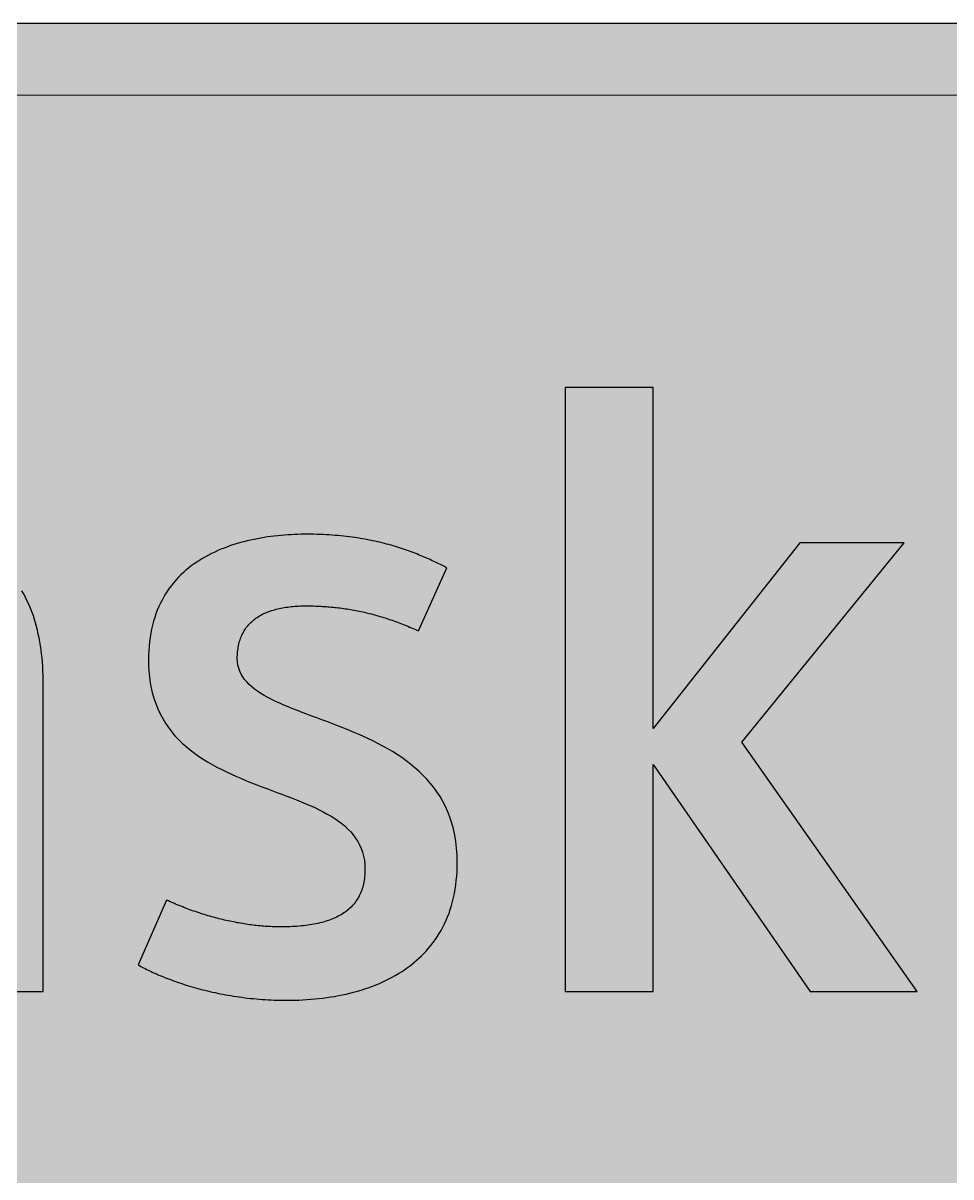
# Model space of a CAD drawing. Header units: millimetres. Extents: x 0 to 318, y 0 to 212.
# Drawn here: x 154.1 to 222.4, y 126.8 to 211.7 of the extents above; entities that cross this region are included whole.
import ezdxf

# ---------------------------------------------------------------- set-up
doc = ezdxf.new("R2010")
doc.units = ezdxf.units.MM

msp = doc.modelspace()

# ---------------------------------------------------------------- hatches: boundary and pattern name
for color, points in [(254, [(14.1633, 0.0536), (13.9878, 0.0533), (13.8125, 0.0559), (13.6373, 0.061), (13.462, 0.0686), (13.2893, 0.0787), (13.114, 0.0914), (12.9413, 0.1041), (12.7686, 0.1219), (12.5959, 0.1397), (12.4231, 0.16), (12.2504, 0.1829), (12.0777, 0.2057), (11.9075, 0.2337), (11.7373, 0.2616), (11.5672, 0.2921), (11.397, 0.3251), (11.2268, 0.3607), (11.0592, 0.3988), (10.8915, 0.4369), (10.7239, 0.4775), (10.5562, 0.5207), (10.3886, 0.5664), (10.2235, 0.6121), (10.0584, 0.6629), (9.8933, 0.7137), (9.7307, 0.7671), (9.5682, 0.8204), (9.4056, 0.8788), (9.2431, 0.9373), (9.083, 0.9982), (8.923, 1.0617), (8.763, 1.1252), (8.6055, 1.1938), (8.4455, 1.2624), (8.2906, 1.331), (8.1331, 1.4046), (7.9781, 1.4783), (7.8232, 1.5545), (7.6708, 1.6332), (7.5184, 1.7145), (7.366, 1.7958), (7.2161, 1.8796), (7.0663, 1.966), (6.919, 2.0523), (6.7716, 2.1438), (6.6243, 2.2352), (6.4795, 2.3266), (6.3348, 2.4232), (6.19, 2.5197), (6.0477, 2.6187), (5.908, 2.7178), (5.7683, 2.8194), (5.6286, 2.9235), (5.4915, 3.0302), (5.3543, 3.1369), (5.2197, 3.2461), (5.0851, 3.3579), (4.953, 3.4722), (4.8209, 3.5865), (4.6914, 3.7033), (4.5644, 3.8202), (4.4348, 3.9395), (4.3104, 4.0615), (4.1859, 4.1859), (4.0615, 4.3104), (3.9395, 4.4348), (3.8202, 4.5618), (3.7033, 4.6914), (3.5865, 4.8209), (3.4722, 4.953), (3.3579, 5.0851), (3.2487, 5.2197), (3.1369, 5.3543), (3.0302, 5.4915), (2.9235, 5.6286), (2.8194, 5.7683), (2.7178, 5.908), (2.6187, 6.0477), (2.5197, 6.19), (2.4232, 6.3348), (2.3266, 6.477), (2.2352, 6.6243), (2.1438, 6.7691), (2.0523, 6.9164), (1.966, 7.0663), (1.8796, 7.2161), (1.7958, 7.366), (1.7145, 7.5184), (1.6332, 7.6708), (1.5545, 7.8232), (1.4783, 7.9781), (1.4046, 8.1331), (1.331, 8.2906), (1.2598, 8.4455), (1.1913, 8.603), (1.1252, 8.763), (1.0592, 8.923), (0.9982, 9.083), (0.9373, 9.2431), (0.8763, 9.4056), (0.8204, 9.5682), (0.7645, 9.7307), (0.7112, 9.8933), (0.6604, 10.0584), (0.6121, 10.2235), (0.5639, 10.3911), (0.5207, 10.5562), (0.4775, 10.7239), (0.4343, 10.8915), (0.3962, 11.0592), (0.3607, 11.2268), (0.3251, 11.397), (0.2921, 11.5672), (0.2616, 11.7373), (0.2311, 11.9075), (0.2057, 12.0802), (0.1803, 12.2504), (0.1575, 12.4231), (0.1372, 12.5959), (0.1194, 12.7686), (0.1041, 12.9413), (0.0889, 13.1166), (0.0787, 13.2893), (0.0686, 13.4645), (0.061, 13.6373), (0.0559, 13.8125), (0.0508, 13.9878), (0.0508, 14.163), (0.0522, 197.6092), (0.0508, 197.7822), (0.0559, 197.9574), (0.061, 198.1327), (0.0686, 198.308), (0.0787, 198.4807), (0.0889, 198.6559), (0.1041, 198.8287), (0.1194, 199.0014), (0.1372, 199.1741), (0.1575, 199.3468), (0.1803, 199.5195), (0.2057, 199.6923), (0.2311, 199.8624), (0.2616, 200.0326), (0.2921, 200.2028), (0.3251, 200.373), (0.3607, 200.5432), (0.3962, 200.7108), (0.4343, 200.8784), (0.4775, 201.0461), (0.5207, 201.2137), (0.5639, 201.3814), (0.6121, 201.5465), (0.6604, 201.7116), (0.7112, 201.8767), (0.7645, 202.0392), (0.8204, 202.2018), (0.8763, 202.3643), (0.9373, 202.5269), (0.9982, 202.6869), (1.0592, 202.8469), (1.1252, 203.007), (1.1913, 203.1644), (1.2598, 203.3245), (1.331, 203.4794), (1.4046, 203.6369), (1.4783, 203.7918), (1.5545, 203.9468), (1.6332, 204.0992), (1.7145, 204.2516), (1.7958, 204.404), (1.8796, 204.5538), (1.966, 204.7037), (2.0523, 204.851), (2.1438, 204.9983), (2.2352, 205.1456), (2.3266, 205.2904), (2.4232, 205.4352), (2.5197, 205.58), (2.6187, 205.7222), (2.7178, 205.8619), (2.8194, 206.0016), (2.9235, 206.1413), (3.0302, 206.2785), (3.1369, 206.4156), (3.2487, 206.5503), (3.3579, 206.6849), (3.4722, 206.817), (3.5865, 206.949), (3.7033, 207.0786), (3.8202, 207.2056), (3.9395, 207.3351), (4.0615, 207.4596), (4.1859, 207.584), (4.3104, 207.7085), (4.4348, 207.8304), (4.5644, 207.9498), (4.6914, 208.0666), (4.8209, 208.1835), (4.953, 208.2978), (5.0851, 208.4121), (5.2197, 208.5213), (5.3543, 208.6331), (5.4915, 208.7397), (5.6286, 208.8464), (5.7683, 208.9506), (5.908, 209.0522), (6.0477, 209.1512), (6.19, 209.2503), (6.3348, 209.3468), (6.4795, 209.4433), (6.6243, 209.5348), (6.7716, 209.6262), (6.919, 209.7176), (7.0663, 209.804), (7.2161, 209.8904), (7.366, 209.9742), (7.5184, 210.0555), (7.6708, 210.1367), (7.8232, 210.2155), (7.9781, 210.2917), (8.1331, 210.3653), (8.2906, 210.439), (8.4455, 210.5101), (8.6055, 210.5787), (8.763, 210.6447), (8.923, 210.7108), (9.083, 210.7717), (9.2431, 210.8327), (9.4056, 210.8937), (9.5682, 210.9495), (9.7307, 211.0054), (9.8933, 211.0588), (10.0584, 211.1096), (10.2235, 211.1578), (10.3886, 211.2061), (10.5562, 211.2493), (10.7239, 211.2924), (10.8915, 211.3356), (11.0592, 211.3737), (11.2268, 211.4093), (11.397, 211.4448), (11.5672, 211.4779), (11.7373, 211.5083), (11.9075, 211.5388), (12.0777, 211.5642), (12.2504, 211.5896), (12.4231, 211.6125), (12.5959, 211.6328), (12.7686, 211.6506), (12.9413, 211.6658), (13.114, 211.6811), (13.2893, 211.6912), (13.462, 211.7014), (13.6373, 211.709), (13.8125, 211.7141), (13.9878, 211.7192), (14.163, 211.7192), (303.4411, 211.7203), (303.6164, 211.7192), (303.7891, 211.7141), (303.9643, 211.709), (304.1396, 211.7014), (304.3149, 211.6912), (304.4876, 211.6811), (304.6603, 211.6658), (304.8356, 211.6506), (305.0083, 211.6328), (305.181, 211.6125), (305.3512, 211.5896), (305.5239, 211.5642), (305.6941, 211.5388), (305.8668, 211.5083), (306.037, 211.4779), (306.2072, 211.4448), (306.3748, 211.4093), (306.545, 211.3737), (306.7126, 211.3356), (306.8803, 211.2924), (307.0479, 211.2493), (307.213, 211.2061), (307.3781, 211.1578), (307.5432, 211.1096), (307.7083, 211.0588), (307.8734, 211.0054), (308.036, 210.9495), (308.1985, 210.8937), (308.3611, 210.8327), (308.5211, 210.7717), (308.6811, 210.7108), (308.8411, 210.6447), (308.9986, 210.5787), (309.1561, 210.5101), (309.3136, 210.439), (309.4711, 210.3653), (309.626, 210.2917), (309.7784, 210.2155), (309.9333, 210.1367), (310.0857, 210.0555), (310.2381, 209.9742), (310.388, 209.8904), (310.5379, 209.804), (310.6852, 209.7176), (310.8325, 209.6262), (310.9798, 209.5348), (311.1246, 209.4433), (311.2694, 209.3468), (311.4116, 209.2503), (311.5539, 209.1512), (311.6961, 209.0522), (311.8358, 208.9506), (311.9755, 208.8464), (312.1127, 208.7397), (312.2473, 208.6331), (312.3844, 208.5213), (312.5165, 208.4121), (312.6511, 208.2978), (312.7807, 208.1835), (312.9128, 208.0666), (313.0398, 207.9498), (313.1668, 207.8304), (313.2938, 207.7085), (313.4182, 207.584), (313.5427, 207.4596), (313.6621, 207.3351), (313.784, 207.2056), (313.9008, 207.0786), (314.0177, 206.949), (314.132, 206.817), (314.2463, 206.6849), (314.3555, 206.5503), (314.4647, 206.4156), (314.5739, 206.2785), (314.6781, 206.1413), (314.7822, 206.0016), (314.8863, 205.8619), (314.9854, 205.7222), (315.0845, 205.58), (315.181, 205.4352), (315.275, 205.2904), (315.3689, 205.1456), (315.4604, 204.9983), (315.5493, 204.851), (315.6382, 204.7037), (315.7245, 204.5538), (315.8084, 204.404), (315.8896, 204.2516), (315.9684, 204.0992), (316.0471, 203.9468), (316.1233, 203.7918), (316.1995, 203.6369), (316.2706, 203.4794), (316.3418, 203.3245), (316.4103, 203.1644), (316.4764, 203.007), (316.5424, 202.8469), (316.6059, 202.6869), (316.6669, 202.5269), (316.7253, 202.3643), (316.7812, 202.2018), (316.8371, 202.0392), (316.8904, 201.8767), (316.9412, 201.7116), (316.9895, 201.5465), (317.0377, 201.3814), (317.0834, 201.2137), (317.1266, 201.0461), (317.1673, 200.8784), (317.2054, 200.7108), (317.2435, 200.5432), (317.2765, 200.373), (317.3095, 200.2028), (317.34, 200.0326), (317.3705, 199.8624), (317.3959, 199.6923), (317.4213, 199.5195), (317.4441, 199.3468), (317.4644, 199.1741), (317.4822, 199.0014), (317.4975, 198.8287), (317.5127, 198.6559), (317.5229, 198.4807), (317.533, 198.308), (317.5406, 198.1327), (317.5457, 197.9574), (317.5508, 197.7822), (317.5508, 197.6069), (317.5522, 14.1647), (317.5508, 13.9878), (317.5457, 13.8125), (317.5406, 13.6373), (317.533, 13.4645), (317.5229, 13.2893), (317.5127, 13.1166), (317.4975, 12.9413), (317.4822, 12.7686), (317.4644, 12.5959), (317.4441, 12.4231), (317.4213, 12.2504), (317.3959, 12.0802), (317.3705, 11.9075), (317.34, 11.7373), (317.3095, 11.5672), (317.2765, 11.397), (317.2435, 11.2268), (317.2054, 11.0592), (317.1673, 10.8915), (317.1266, 10.7239), (317.0834, 10.5562), (317.0377, 10.3911), (316.9895, 10.2235), (316.9412, 10.0584), (316.8904, 9.8933), (316.8371, 9.7307), (316.7812, 9.5682), (316.7253, 9.4056), (316.6669, 9.2431), (316.6059, 9.083), (316.5424, 8.923), (316.4764, 8.763), (316.4103, 8.603), (316.3418, 8.4455), (316.2706, 8.2906), (316.1995, 8.1331), (316.1233, 7.9781), (316.0471, 7.8232), (315.9684, 7.6708), (315.8896, 7.5184), (315.8084, 7.366), (315.7245, 7.2161), (315.6382, 7.0663), (315.5493, 6.9164), (315.4604, 6.7691), (315.3689, 6.6243), (315.275, 6.477), (315.181, 6.3348), (315.0845, 6.19), (314.9854, 6.0477), (314.8863, 5.908), (314.7822, 5.7683), (314.6781, 5.6286), (314.5739, 5.4915), (314.4647, 5.3543), (314.3555, 5.2197), (314.2463, 5.0851), (314.132, 4.953), (314.0177, 4.8209), (313.9008, 4.6914), (313.784, 4.5618), (313.6621, 4.4348), (313.5427, 4.3104), (313.4182, 4.1859), (313.2938, 4.0615), (313.1668, 3.9395), (313.0398, 3.8202), (312.9128, 3.7033), (312.7807, 3.5865), (312.6511, 3.4722), (312.5165, 3.3579), (312.3844, 3.2461), (312.2473, 3.1369), (312.1127, 3.0302), (311.9755, 2.9235), (311.8358, 2.8194), (311.6961, 2.7178), (311.5539, 2.6187), (311.4116, 2.5197), (311.2694, 2.4232), (311.1246, 2.3266), (310.9798, 2.2352), (310.8325, 2.1438), (310.6852, 2.0523), (310.5379, 1.966), (310.388, 1.8796), (310.2381, 1.7958), (310.0857, 1.7145), (309.9333, 1.6332), (309.7784, 1.5545), (309.626, 1.4783), (309.4711, 1.4046), (309.3136, 1.331), (309.1561, 1.2624), (308.9986, 1.1938), (308.8411, 1.1252), (308.6811, 1.0617), (308.5211, 0.9982), (308.3611, 0.9373), (308.1985, 0.8788), (308.036, 0.8204), (307.8734, 0.7671), (307.7083, 0.7137), (307.5432, 0.6629), (307.3781, 0.6121), (307.213, 0.5664), (307.0479, 0.5207), (306.8803, 0.4775), (306.7126, 0.4369), (306.545, 0.3988), (306.3748, 0.3607), (306.2072, 0.3251), (306.037, 0.2921), (305.8668, 0.2616), (305.6941, 0.2337), (305.5239, 0.2057), (305.3512, 0.1829), (305.181, 0.16), (305.0083, 0.1397), (304.8356, 0.1219), (304.6603, 0.1041), (304.4876, 0.0914), (304.3149, 0.0787), (304.1396, 0.0686), (303.9643, 0.061), (303.7891, 0.0559), (303.6164, 0.0533), (303.4411, 0.0533)]), (144, [(14.1633, 5.3453), (13.9344, 5.3467), (13.7084, 5.3543), (13.4849, 5.3696), (13.2613, 5.3899), (13.0378, 5.4153), (12.8194, 5.4458), (12.6009, 5.4813), (12.385, 5.522), (12.1717, 5.5702), (11.9583, 5.621), (11.7475, 5.6794), (11.5392, 5.7404), (11.3335, 5.8064), (11.1303, 5.8801), (10.9296, 5.9563), (10.729, 6.0376), (10.5334, 6.1239), (10.3378, 6.2128), (10.1473, 6.3094), (9.9593, 6.4084), (9.7714, 6.5126), (9.5885, 6.6218), (9.4082, 6.7335), (9.2304, 6.8504), (9.0576, 6.9698), (8.8849, 7.0968), (8.7173, 7.2238), (8.5522, 7.3584), (8.3896, 7.4955), (8.2321, 7.6352), (8.0772, 7.78), (7.9273, 7.9273), (7.7775, 8.0772), (7.6352, 8.2321), (7.493, 8.3922), (7.3558, 8.5522), (7.2238, 8.7173), (7.0942, 8.8875), (6.9698, 9.0576), (6.8504, 9.2329), (6.7335, 9.4107), (6.6192, 9.591), (6.5126, 9.7739), (6.4084, 9.9593), (6.3068, 10.1473), (6.2128, 10.3403), (6.1214, 10.5334), (6.035, 10.7315), (5.9538, 10.9296), (5.8776, 11.1303), (5.8064, 11.3335), (5.7404, 11.5418), (5.6769, 11.75), (5.621, 11.9583), (5.5677, 12.1717), (5.522, 12.385), (5.4813, 12.6009), (5.4432, 12.8194), (5.4127, 13.0404), (5.3873, 13.2613), (5.3696, 13.4849), (5.3543, 13.7084), (5.3467, 13.937), (5.3416, 14.163), (5.3439, 197.6092), (5.3467, 197.8355), (5.3543, 198.0616), (5.3696, 198.2851), (5.3873, 198.5086), (5.4127, 198.7321), (5.4432, 198.9506), (5.4813, 199.169), (5.522, 199.3849), (5.5677, 199.5983), (5.621, 199.8116), (5.6769, 200.0225), (5.7404, 200.2307), (5.8064, 200.4365), (5.8776, 200.6397), (5.9538, 200.8403), (6.035, 201.041), (6.1214, 201.2366), (6.2128, 201.4322), (6.3068, 201.6227), (6.4084, 201.8106), (6.5126, 201.9986), (6.6192, 202.1815), (6.7335, 202.3618), (6.8504, 202.5396), (6.9698, 202.7123), (7.0942, 202.885), (7.2238, 203.0527), (7.3558, 203.2178), (7.493, 203.3803), (7.6352, 203.5378), (7.7775, 203.6928), (7.9273, 203.8426), (8.0772, 203.9925), (8.2321, 204.1347), (8.3896, 204.277), (8.5522, 204.4141), (8.7173, 204.5462), (8.8849, 204.6757), (9.0576, 204.8002), (9.2304, 204.9196), (9.4082, 205.0364), (9.5885, 205.1507), (9.7714, 205.2574), (9.9593, 205.3615), (10.1473, 205.4631), (10.3378, 205.5571), (10.5334, 205.6486), (10.729, 205.7349), (10.9296, 205.8162), (11.1303, 205.8924), (11.3335, 205.9635), (11.5392, 206.0296), (11.7475, 206.0931), (11.9583, 206.1489), (12.1717, 206.2023), (12.385, 206.248), (12.6009, 206.2886), (12.8194, 206.3267), (13.0378, 206.3572), (13.2613, 206.3826), (13.4849, 206.4004), (13.7084, 206.4156), (13.9344, 206.4233), (14.163, 206.4283), (303.4411, 206.4286), (303.6672, 206.4233), (303.8932, 206.4156), (304.1193, 206.4004), (304.3428, 206.3826), (304.5638, 206.3572), (304.7822, 206.3267), (305.0007, 206.2886), (305.2166, 206.248), (305.4325, 206.2023), (305.6433, 206.1489), (305.8541, 206.0931), (306.0624, 206.0296), (306.2681, 205.9635), (306.4713, 205.8924), (306.6745, 205.8162), (306.8726, 205.7349), (307.0708, 205.6486), (307.2638, 205.5571), (307.4543, 205.4631), (307.6448, 205.3615), (307.8302, 205.2574), (308.0131, 205.1507), (308.1934, 205.0364), (308.3712, 204.9196), (308.5465, 204.8002), (308.7167, 204.6757), (308.8843, 204.5462), (309.0494, 204.4141), (309.212, 204.277), (309.3695, 204.1347), (309.5244, 203.9925), (309.6768, 203.8426), (309.8241, 203.6928), (309.9689, 203.5378), (310.1086, 203.3803), (310.2458, 203.2178), (310.3778, 203.0527), (310.5074, 202.885), (310.6318, 202.7123), (310.7538, 202.5396), (310.8706, 202.3618), (310.9824, 202.1815), (311.0916, 201.9986), (311.1957, 201.8106), (311.2948, 201.6227), (311.3888, 201.4322), (311.4802, 201.2366), (311.5666, 201.041), (311.6478, 200.8403), (311.724, 200.6397), (311.7952, 200.4365), (311.8637, 200.2307), (311.9247, 200.0225), (311.9806, 199.8116), (312.0339, 199.5983), (312.0796, 199.3849), (312.1203, 199.169), (312.1584, 198.9506), (312.1889, 198.7321), (312.2143, 198.5086), (312.2346, 198.2851), (312.2473, 198.0616), (312.2574, 197.8355), (312.26, 197.6069), (312.2605, 14.1647), (312.2574, 13.937), (312.2473, 13.7084), (312.2346, 13.4849), (312.2143, 13.2613), (312.1889, 13.0404), (312.1584, 12.8194), (312.1203, 12.6009), (312.0796, 12.385), (312.0339, 12.1717), (311.9806, 11.9583), (311.9247, 11.75), (311.8637, 11.5418), (311.7952, 11.3335), (311.724, 11.1303), (311.6478, 10.9296), (311.5666, 10.7315), (311.4802, 10.5334), (311.3888, 10.3403), (311.2948, 10.1473), (311.1957, 9.9593), (311.0916, 9.7739), (310.9824, 9.591), (310.8706, 9.4107), (310.7538, 9.2329), (310.6318, 9.0576), (310.5074, 8.8875), (310.3778, 8.7173), (310.2458, 8.5522), (310.1086, 8.3922), (309.9689, 8.2321), (309.8241, 8.0772), (309.6768, 7.9273), (309.5244, 7.78), (309.3695, 7.6352), (309.212, 7.4955), (309.0494, 7.3584), (308.8843, 7.2238), (308.7167, 7.0968), (308.5465, 6.9698), (308.3712, 6.8504), (308.1934, 6.7335), (308.0131, 6.6218), (307.8302, 6.5126), (307.6448, 6.4084), (307.4543, 6.3094), (307.2638, 6.2128), (307.0708, 6.1239), (306.8726, 6.0376), (306.6745, 5.9563), (306.4713, 5.8801), (306.2681, 5.8064), (306.0624, 5.7404), (305.8541, 5.6794), (305.6433, 5.621), (305.4325, 5.5702), (305.2166, 5.522), (305.0007, 5.4813), (304.7822, 5.4458), (304.5638, 5.4153), (304.3428, 5.3899), (304.1193, 5.3696), (303.8932, 5.3543), (303.6672, 5.3467), (303.4411, 5.3442)]), (254, [(200.4907, 140.4592), (200.4907, 157.1593), (212.0484, 140.4592), (219.9224, 140.4592), (207.0308, 158.8103), (218.9688, 173.4781), (211.285, 173.4781), (200.4907, 159.826), (200.4907, 184.9092), (194.014, 184.9092), (194.014, 140.4592)]), (254, [(155.5958, 140.4592), (155.5958, 163.0645), (155.5928, 163.4007), (155.5852, 163.7309), (155.5725, 164.0586), (155.5547, 164.3812), (155.5318, 164.6961), (155.5064, 165.0086), (155.4734, 165.3159), (155.4353, 165.6156), (155.3921, 165.9128), (155.3464, 166.2049), (155.2931, 166.4894), (155.2346, 166.7713), (155.1737, 167.0456), (155.1051, 167.3174), (155.0314, 167.5841), (154.9527, 167.8432), (154.8714, 168.0997), (154.7825, 168.3487), (154.6885, 168.5925), (154.5895, 168.8338), (154.4853, 169.0675), (154.3761, 169.2961), (154.2618, 169.5221), (154.1424, 169.7406), (154.0154, 169.9539), (153.8859, 170.1622), (153.7513, 170.3654), (153.609, 170.5635), (153.4617, 170.7566), (153.3119, 170.9445), (153.1544, 171.1249), (152.9918, 171.3027), (152.8242, 171.4729), (152.6489, 171.6405), (152.4711, 171.8005), (152.2882, 171.9555), (152.0977, 172.1053), (151.9022, 172.2501), (151.7015, 172.3898), (151.4958, 172.5244), (151.2849, 172.654), (151.0665, 172.7759), (150.8455, 172.8953), (150.6169, 173.007), (150.3832, 173.1137), (150.1445, 173.2153), (149.8981, 173.3118), (149.6466, 173.4033), (149.3926, 173.4896), (149.131, 173.5684), (148.8618, 173.6446), (148.59, 173.7131), (148.3106, 173.7766), (148.0261, 173.8351), (147.7366, 173.8884), (147.4394, 173.9341), (147.1371, 173.9748), (146.8298, 174.0129), (146.5174, 174.0433), (146.1973, 174.0687), (145.8722, 174.0865), (145.542, 174.1018), (145.2067, 174.1094), (144.8638, 174.1119), (144.6962, 174.1119), (144.5311, 174.1068), (144.3634, 174.1018), (144.1983, 174.0941), (144.0332, 174.084), (143.8681, 174.0713), (143.703, 174.056), (143.5379, 174.0408), (143.3728, 174.0205), (143.2103, 174.0002), (143.0477, 173.9773), (142.8826, 173.9494), (142.7201, 173.9214), (142.56, 173.8909), (142.3975, 173.8579), (142.2375, 173.8224), (142.0774, 173.7868), (141.9174, 173.7462), (141.7574, 173.7055), (141.5999, 173.6598), (141.4424, 173.6141), (141.285, 173.5633), (141.13, 173.5125), (140.9725, 173.4591), (140.8176, 173.4033), (140.6652, 173.3448), (140.5128, 173.2839), (140.3604, 173.2204), (140.208, 173.1569), (140.0581, 173.0883), (139.9083, 173.0172), (139.7584, 172.9461), (139.6111, 172.8699), (139.4663, 172.7937), (139.319, 172.7149), (139.1742, 172.6311), (139.032, 172.5473), (138.8897, 172.4609), (138.7475, 172.372), (138.6078, 172.2806), (138.4681, 172.1866), (138.3309, 172.0901), (138.1963, 171.991), (138.0592, 171.8894), (137.9271, 171.7853), (137.7925, 171.6786), (137.6629, 171.5719), (137.5308, 171.4602), (137.4038, 171.3459), (137.2768, 171.2316), (137.1498, 171.1122), (137.0254, 170.9928), (136.9035, 170.8683), (136.7815, 170.7439), (136.6622, 170.6143), (136.5428, 170.4848), (136.4259, 170.3502), (136.3116, 170.2156), (136.1973, 170.0784), (136.0856, 169.9362), (135.9764, 169.7939), (135.8671, 169.6491), (135.7605, 169.4993), (135.6563, 169.3494), (134.7682, 173.4781), (129.8787, 173.4781), (129.8787, 140.4592), (136.3557, 140.4592), (136.3557, 162.112), (136.3574, 162.3339), (136.365, 162.5549), (136.3802, 162.7708), (136.398, 162.9842), (136.4234, 163.1925), (136.4539, 163.3982), (136.4869, 163.5989), (136.5275, 163.797), (136.5707, 163.99), (136.619, 164.1805), (136.6749, 164.3659), (136.7307, 164.5463), (136.7942, 164.7266), (136.8603, 164.8993), (136.9314, 165.0721), (137.0076, 165.2372), (137.0863, 165.4023), (137.1702, 165.5623), (137.2565, 165.7172), (137.3454, 165.8696), (137.4394, 166.0169), (137.5359, 166.1617), (137.6375, 166.304), (137.7417, 166.4411), (137.8483, 166.5757), (137.9576, 166.7053), (138.0693, 166.8323), (138.1862, 166.9567), (138.303, 167.0761), (138.4249, 167.193), (138.5468, 167.3047), (138.6713, 167.4139), (138.8008, 167.5181), (138.9304, 167.6197), (139.0625, 167.7187), (139.1945, 167.8127), (139.3292, 167.9042), (139.4663, 167.9931), (139.606, 168.0769), (139.7457, 168.1582), (139.888, 168.2369), (140.0302, 168.3106), (140.175, 168.3817), (140.3198, 168.4477), (140.4671, 168.5112), (140.6119, 168.5722), (140.7617, 168.6306), (140.909, 168.6839), (141.0564, 168.7347), (141.2062, 168.7805), (141.3561, 168.8236), (141.5059, 168.8643), (141.6558, 168.9024), (141.8057, 168.9354), (141.9555, 168.9659), (142.1028, 168.9938), (142.2527, 169.0167), (142.4, 169.0395), (142.5499, 169.0573), (142.6972, 169.07), (142.842, 169.0827), (142.9893, 169.0903), (143.1315, 169.0954), (143.2763, 169.0954), (143.4592, 169.0954), (143.6395, 169.0903), (143.8173, 169.0853), (143.9901, 169.0776), (144.1628, 169.0675), (144.3304, 169.0522), (144.4955, 169.037), (144.6581, 169.0192), (144.8181, 168.9964), (144.973, 168.9735), (145.128, 168.9481), (145.2778, 168.9176), (145.4252, 168.8871), (145.5699, 168.8516), (145.7122, 168.8135), (145.8493, 168.7728), (145.9865, 168.7297), (146.1186, 168.6839), (146.2481, 168.6357), (146.3751, 168.5823), (146.4996, 168.5265), (146.6215, 168.468), (146.7383, 168.4071), (146.8552, 168.3436), (146.9669, 168.275), (147.0762, 168.2039), (147.1828, 168.1302), (147.287, 168.0515), (147.3886, 167.9702), (147.4851, 167.8864), (147.5816, 167.7975), (147.6731, 167.706), (147.762, 167.6121), (147.8483, 167.513), (147.9321, 167.4114), (148.0134, 167.3073), (148.0922, 167.198), (148.1658, 167.0837), (148.2369, 166.9694), (148.3081, 166.8475), (148.3741, 166.7231), (148.4376, 166.5961), (148.4986, 166.464), (148.557, 166.3294), (148.6103, 166.1897), (148.6637, 166.0474), (148.7119, 165.9001), (148.7576, 165.7477), (148.8008, 165.5928), (148.844, 165.4327), (148.8796, 165.2676), (148.9151, 165.1), (148.9481, 164.9273), (148.9786, 164.752), (149.004, 164.5717), (149.0269, 164.3863), (149.0497, 164.1958), (149.0675, 164.0027), (149.0828, 163.8046), (149.0955, 163.6014), (149.1056, 163.3957), (149.1107, 163.1823), (149.1158, 162.9664), (149.1183, 162.7454), (149.1188, 140.4592)]), (254, [(173.5032, 139.8238), (173.802, 139.8245), (174.1018, 139.8295), (174.4015, 139.8397), (174.7012, 139.8524), (174.9984, 139.8702), (175.293, 139.893), (175.5902, 139.9184), (175.8823, 139.9489), (176.1769, 139.9845), (176.4665, 140.0226), (176.7561, 140.0658), (177.0431, 140.1115), (177.3301, 140.1648), (177.612, 140.2207), (177.894, 140.2817), (178.1734, 140.3477), (178.4477, 140.4188), (178.722, 140.4925), (178.9913, 140.5712), (179.2605, 140.6576), (179.5247, 140.7465), (179.7863, 140.8405), (180.0428, 140.9395), (180.2994, 141.0437), (180.5508, 141.1554), (180.7972, 141.2697), (181.041, 141.3891), (181.2798, 141.5136), (181.5135, 141.6456), (181.7446, 141.7803), (181.9707, 141.9225), (182.1942, 142.0698), (182.4101, 142.2222), (182.6235, 142.3797), (182.8317, 142.5423), (183.0324, 142.7124), (183.2305, 142.8877), (183.421, 143.068), (183.6064, 143.2535), (183.7868, 143.4465), (183.962, 143.6446), (184.1322, 143.8504), (184.2948, 144.0612), (184.4497, 144.2771), (184.6021, 144.5006), (184.7444, 144.7292), (184.8815, 144.9654), (185.0136, 145.2067), (185.1355, 145.4556), (185.2524, 145.7096), (185.3616, 145.9713), (185.4657, 146.238), (185.5597, 146.5123), (185.6461, 146.7942), (185.7273, 147.0812), (185.7985, 147.3759), (185.862, 147.6781), (185.9178, 147.9855), (185.9661, 148.3004), (186.0042, 148.623), (186.0347, 148.9532), (186.0575, 149.2885), (186.0702, 149.6314), (186.0753, 149.9819), (186.0626, 150.5102), (186.0296, 151.0157), (185.9712, 151.5059), (185.8924, 151.9758), (185.7934, 152.4279), (185.674, 152.8648), (185.5368, 153.2839), (185.3794, 153.6878), (185.2041, 154.0739), (185.0136, 154.4472), (184.8053, 154.8054), (184.5818, 155.1483), (184.343, 155.4759), (184.089, 155.7934), (183.8249, 156.0957), (183.5455, 156.3878), (183.2534, 156.6672), (182.9537, 156.9339), (182.6412, 157.1904), (182.3187, 157.4368), (181.9885, 157.673), (181.6506, 157.8991), (181.3052, 158.115), (180.9521, 158.3233), (180.594, 158.5239), (180.2282, 158.717), (179.8599, 158.9024), (179.4891, 159.0802), (179.1132, 159.2529), (178.7373, 159.4206), (178.3588, 159.5806), (177.9778, 159.7381), (177.5993, 159.8905), (177.2209, 160.0378), (176.8424, 160.1826), (176.469, 160.3223), (176.0957, 160.462), (175.7274, 160.5991), (175.3641, 160.7337), (175.006, 160.8684), (174.6529, 161.003), (174.3075, 161.1351), (173.9671, 161.2697), (173.6369, 161.4018), (173.3169, 161.5389), (173.0045, 161.6761), (172.7022, 161.8158), (172.4127, 161.958), (172.1333, 162.1028), (171.8666, 162.2501), (171.6151, 162.4025), (171.3763, 162.56), (171.1528, 162.7226), (170.9445, 162.8902), (170.7515, 163.0629), (170.5788, 163.2433), (170.4213, 163.4287), (170.2816, 163.6243), (170.1622, 163.8249), (170.0632, 164.0357), (169.9844, 164.2542), (169.9285, 164.4828), (169.893, 164.719), (169.8828, 164.9679), (169.8828, 165.0949), (169.8879, 165.2194), (169.8955, 165.3413), (169.9057, 165.4607), (169.9184, 165.5775), (169.9336, 165.6944), (169.9514, 165.8061), (169.9717, 165.9179), (169.9971, 166.0271), (170.0225, 166.1338), (170.053, 166.2379), (170.0835, 166.3395), (170.119, 166.4386), (170.1571, 166.5376), (170.1952, 166.6316), (170.2384, 166.7256), (170.2841, 166.817), (170.3299, 166.9059), (170.3807, 166.9923), (170.434, 167.0761), (170.4899, 167.1599), (170.5458, 167.2387), (170.6067, 167.3174), (170.6702, 167.3936), (170.7337, 167.4673), (170.8023, 167.5384), (170.8709, 167.6095), (170.9445, 167.6781), (171.0182, 167.7441), (171.0944, 167.8076), (171.1731, 167.8686), (171.2544, 167.9296), (171.3382, 167.9854), (171.4246, 168.0413), (171.5135, 168.0972), (171.6049, 168.148), (171.6964, 168.1988), (171.7904, 168.2445), (171.8894, 168.2928), (171.9885, 168.336), (172.0901, 168.3791), (172.1917, 168.4172), (172.2984, 168.4553), (172.405, 168.4934), (172.5143, 168.5265), (172.626, 168.5595), (172.7403, 168.59), (172.8572, 168.6204), (172.974, 168.6484), (173.0934, 168.6738), (173.2153, 168.6966), (173.3372, 168.717), (173.4642, 168.7373), (173.5912, 168.7551), (173.7208, 168.7728), (173.8503, 168.7881), (173.9849, 168.8008), (174.1195, 168.8109), (174.2542, 168.8211), (174.3939, 168.8287), (174.5336, 168.8338), (174.6733, 168.8389), (174.818, 168.8414), (174.9628, 168.8414), (175.0974, 168.8414), (175.2295, 168.8389), (175.3616, 168.8363), (175.4962, 168.8338), (175.6283, 168.8313), (175.7604, 168.8262), (175.8925, 168.8211), (176.022, 168.8135), (176.1541, 168.8059), (176.2862, 168.7982), (176.4157, 168.7906), (176.5452, 168.7805), (176.6748, 168.7703), (176.8069, 168.7576), (176.9364, 168.7449), (177.0659, 168.7322), (177.1929, 168.717), (177.3225, 168.7043), (177.452, 168.6865), (177.5816, 168.6712), (177.7086, 168.6535), (177.8381, 168.6331), (177.9651, 168.6154), (178.0946, 168.5925), (178.2216, 168.5722), (178.3486, 168.5493), (178.4756, 168.5265), (178.6052, 168.5036), (178.7322, 168.4782), (178.8592, 168.4528), (178.9862, 168.4249), (179.1132, 168.3969), (179.2402, 168.369), (179.3672, 168.3385), (179.4942, 168.308), (179.6212, 168.2775), (179.7507, 168.2445), (179.8777, 168.2115), (180.0047, 168.1759), (180.1317, 168.1404), (180.2587, 168.1048), (180.3857, 168.0667), (180.5127, 168.0286), (180.6397, 167.9905), (180.7667, 167.9499), (180.8963, 167.9092), (181.0233, 167.8661), (181.1503, 167.8229), (181.2773, 167.7797), (181.4068, 167.734), (181.5338, 167.6883), (181.6633, 167.6425), (181.7903, 167.5943), (181.9199, 167.546), (182.0494, 167.4952), (182.1764, 167.4444), (182.306, 167.3911), (182.4355, 167.3403), (182.565, 167.2844), (182.6946, 167.2311), (182.8267, 167.1752), (182.9562, 167.1168), (183.0857, 167.0583), (183.2178, 166.9999), (185.3145, 171.637), (185.2193, 171.6837), (185.1254, 171.7319), (185.0288, 171.7802), (184.9298, 171.831), (184.8282, 171.8818), (184.7266, 171.9326), (184.6224, 171.9834), (184.5158, 172.0342), (184.4091, 172.085), (184.2999, 172.1383), (184.1881, 172.1891), (184.0738, 172.2425), (183.957, 172.2933), (183.8401, 172.3466), (183.7207, 172.3974), (183.5988, 172.4508), (183.4744, 172.5041), (183.3499, 172.5549), (183.2204, 172.6082), (183.0908, 172.659), (182.9587, 172.7124), (182.8241, 172.7632), (182.687, 172.814), (182.5498, 172.8648), (182.4076, 172.9156), (182.2653, 172.9664), (182.1205, 173.0146), (181.9732, 173.0654), (181.8234, 173.1137), (181.671, 173.162), (181.516, 173.2077), (181.3611, 173.2559), (181.2011, 173.3017), (181.0385, 173.3448), (180.8759, 173.3906), (180.7108, 173.4337), (180.5407, 173.4744), (180.3705, 173.5176), (180.1978, 173.5582), (180.0225, 173.5963), (179.8447, 173.6344), (179.6644, 173.6725), (179.4789, 173.7081), (179.2935, 173.7436), (179.1056, 173.7766), (178.9151, 173.8071), (178.722, 173.8376), (178.5264, 173.8681), (178.3283, 173.896), (178.1277, 173.9214), (177.9219, 173.9468), (177.7162, 173.9697), (177.5079, 173.9925), (177.2945, 174.0129), (177.0812, 174.0306), (176.8653, 174.0484), (176.6443, 174.0611), (176.4208, 174.0764), (176.1947, 174.0865), (175.9687, 174.0967), (175.7375, 174.1018), (175.5038, 174.1068), (175.2651, 174.1119), (175.0263, 174.1119), (174.7926, 174.1119), (174.5564, 174.1068), (174.3177, 174.1018), (174.0789, 174.0916), (173.8376, 174.0789), (173.5938, 174.0662), (173.3474, 174.0484), (173.101, 174.0256), (172.8546, 174.0027), (172.6057, 173.9748), (172.3593, 173.9443), (172.1079, 173.9087), (171.8589, 173.8706), (171.61, 173.83), (171.3611, 173.7843), (171.1122, 173.736), (170.8633, 173.6827), (170.6143, 173.6242), (170.368, 173.5633), (170.1216, 173.4972), (169.8777, 173.4261), (169.6339, 173.3525), (169.3926, 173.2712), (169.1538, 173.1874), (168.9151, 173.0985), (168.6789, 173.0045), (168.4477, 172.9054), (168.2166, 172.8013), (167.9905, 172.6946), (167.7645, 172.5803), (167.5435, 172.4584), (167.3276, 172.3339), (167.1117, 172.2044), (166.9034, 172.0672), (166.6977, 171.925), (166.4945, 171.7777), (166.2963, 171.6227), (166.1033, 171.4627), (165.9153, 171.2951), (165.7325, 171.1223), (165.5547, 170.9445), (165.3819, 170.7591), (165.2143, 170.5661), (165.0543, 170.368), (164.8993, 170.1622), (164.7495, 169.9489), (164.6072, 169.7304), (164.4701, 169.5044), (164.3405, 169.2707), (164.2186, 169.0294), (164.1043, 168.783), (163.9951, 168.5265), (163.896, 168.2623), (163.8021, 167.9931), (163.7182, 167.7137), (163.642, 167.4266), (163.5735, 167.132), (163.5125, 166.8297), (163.4617, 166.5199), (163.4185, 166.1998), (163.3855, 165.8747), (163.3601, 165.5369), (163.3474, 165.194), (163.3423, 164.8409), (163.3525, 164.3278), (163.388, 163.8351), (163.4439, 163.3601), (163.5201, 162.9054), (163.6192, 162.4711), (163.736, 162.052), (163.8732, 161.6532), (164.0256, 161.2697), (164.1983, 160.9014), (164.3888, 160.5509), (164.592, 160.2156), (164.813, 159.893), (165.0467, 159.5857), (165.2956, 159.291), (165.5572, 159.0116), (165.8315, 158.7424), (166.1185, 158.4858), (166.4157, 158.242), (166.7231, 158.0058), (167.038, 157.7823), (167.3631, 157.5689), (167.6959, 157.3632), (168.0388, 157.165), (168.3842, 156.9771), (168.7373, 156.7942), (169.0954, 156.6189), (169.4586, 156.4513), (169.8244, 156.2887), (170.1927, 156.1287), (170.5661, 155.9763), (170.9369, 155.8265), (171.3103, 155.6817), (171.6837, 155.5369), (172.0571, 155.3972), (172.4279, 155.2575), (172.7962, 155.1203), (173.1645, 154.9832), (173.5252, 154.846), (173.8833, 154.7089), (174.2364, 154.5717), (174.5844, 154.4295), (174.9247, 154.2872), (175.2575, 154.1424), (175.5826, 153.9951), (175.9001, 153.8427), (176.2074, 153.6852), (176.5046, 153.5252), (176.7891, 153.3576), (177.0634, 153.1849), (177.325, 153.0045), (177.5739, 152.8166), (177.8102, 152.6235), (178.0286, 152.4203), (178.2343, 152.207), (178.4223, 151.986), (178.595, 151.7548), (178.75, 151.5135), (178.8871, 151.2595), (179.004, 150.9954), (179.1005, 150.716), (179.1792, 150.4264), (179.2351, 150.1242), (179.2681, 149.8067), (179.2808, 149.4739), (179.2783, 149.3291), (179.2732, 149.1894), (179.2656, 149.0497), (179.2529, 148.9126), (179.2376, 148.7805), (179.2199, 148.651), (179.197, 148.524), (179.1716, 148.397), (179.1437, 148.275), (179.1106, 148.1557), (179.0751, 148.0414), (179.037, 147.9271), (178.9963, 147.8153), (178.9506, 147.7061), (178.9024, 147.5994), (178.8516, 147.4978), (178.7982, 147.3962), (178.7398, 147.2971), (178.6814, 147.2032), (178.6179, 147.1092), (178.5493, 147.0177), (178.4807, 146.9288), (178.4071, 146.845), (178.3334, 146.7612), (178.2547, 146.6799), (178.1734, 146.6012), (178.087, 146.525), (178.0007, 146.4513), (177.9092, 146.3802), (177.8152, 146.3116), (177.7213, 146.2456), (177.6222, 146.1795), (177.5181, 146.1186), (177.4139, 146.0576), (177.3072, 146.0017), (177.198, 145.9459), (177.0837, 145.8925), (176.9669, 145.8417), (176.85, 145.7935), (176.7281, 145.7452), (176.6037, 145.702), (176.4767, 145.6588), (176.3497, 145.6182), (176.2176, 145.5801), (176.083, 145.5445), (175.9458, 145.509), (175.8061, 145.4785), (175.6639, 145.448), (175.5191, 145.4201), (175.3718, 145.3921), (175.2219, 145.3693), (175.0695, 145.3464), (174.9146, 145.3261), (174.7571, 145.3083), (174.5996, 145.2905), (174.437, 145.2753), (174.2719, 145.2626), (174.1068, 145.2524), (173.9367, 145.2423), (173.7665, 145.2347), (173.5912, 145.227), (173.416, 145.2245), (173.2382, 145.222), (173.0578, 145.2194), (172.9359, 145.222), (172.8114, 145.222), (172.6895, 145.2245), (172.5651, 145.2296), (172.4406, 145.2321), (172.3161, 145.2397), (172.1891, 145.2448), (172.0647, 145.2524), (171.9377, 145.2626), (171.8107, 145.2702), (171.6837, 145.2804), (171.5567, 145.2931), (171.4271, 145.3058), (171.3001, 145.3185), (171.1706, 145.3337), (171.0411, 145.349), (170.9115, 145.3667), (170.782, 145.382), (170.6524, 145.4023), (170.5229, 145.4201), (170.3908, 145.4404), (170.2613, 145.4633), (170.1292, 145.4836), (169.9971, 145.509), (169.865, 145.5318), (169.733, 145.5572), (169.6009, 145.5826), (169.4688, 145.6106), (169.3367, 145.6385), (169.2046, 145.6665), (169.07, 145.6969), (168.9379, 145.7274), (168.8033, 145.7604), (168.6712, 145.7909), (168.5366, 145.8265), (168.4045, 145.8595), (168.2699, 145.8951), (168.1353, 145.9306), (168.0032, 145.9687), (167.8686, 146.0068), (167.734, 146.0475), (167.6019, 146.0856), (167.4673, 146.1262), (167.3327, 146.1694), (167.198, 146.2126), (167.066, 146.2557), (166.9313, 146.2989), (166.7967, 146.3446), (166.6646, 146.3904), (166.53, 146.4386), (166.3979, 146.4869), (166.2633, 146.5351), (166.1312, 146.5834), (165.9966, 146.6342), (165.8645, 146.6875), (165.7299, 146.7383), (165.5978, 146.7917), (165.4658, 146.845), (165.3337, 146.9009), (165.2016, 146.9568), (165.0695, 147.0127), (164.9374, 147.0711), (164.8079, 147.1295), (164.6758, 147.1879), (162.5808, 142.427), (162.6768, 142.3721), (162.7759, 142.3187), (162.8775, 142.2629), (162.9842, 142.207), (163.0909, 142.1536), (163.2026, 142.0978), (163.3169, 142.0419), (163.4312, 141.986), (163.5506, 141.9301), (163.6725, 141.8742), (163.797, 141.8184), (163.924, 141.7599), (164.0535, 141.7041), (164.1856, 141.6482), (164.3202, 141.5923), (164.4574, 141.5364), (164.5945, 141.4805), (164.7368, 141.4247), (164.8816, 141.3713), (165.0289, 141.3154), (165.1787, 141.2621), (165.3286, 141.2062), (165.4835, 141.1529), (165.6385, 141.0995), (165.7985, 141.0462), (165.9585, 140.9954), (166.1211, 140.9446), (166.2862, 140.8913), (166.4538, 140.843), (166.624, 140.7922), (166.7967, 140.7439), (166.9694, 140.6957), (167.1447, 140.6474), (167.3225, 140.6017), (167.5028, 140.556), (167.6857, 140.5128), (167.8686, 140.4696), (168.0566, 140.4264), (168.2445, 140.3858), (168.4325, 140.3452), (168.6255, 140.3071), (168.8186, 140.269), (169.0141, 140.2309), (169.2123, 140.1953), (169.4104, 140.1623), (169.611, 140.1293), (169.8142, 140.0988), (170.0174, 140.0683), (170.2257, 140.0404), (170.4315, 140.0124), (170.6423, 139.9896), (170.8531, 139.9642), (171.0639, 139.9438), (171.2798, 139.9235), (171.4957, 139.9032), (171.7116, 139.888), (171.9301, 139.8727), (172.151, 139.86), (172.372, 139.8473), (172.5955, 139.8397), (172.8216, 139.8321), (173.0451, 139.827), (173.2737, 139.8245), (173.5023, 139.8219)])]:
    msp.add_hatch(color=color).paths.add_polyline_path(points)

# ---------------------------------------------------------------- linework, layer by layer
at = {"color": 254}
for points in [[(14.163, 211.7192), (303.4411, 211.7203)], [(200.4907, 140.4592), (200.4907, 157.1593), (212.0484, 140.4592), (219.9224, 140.4592), (207.0308, 158.8103), (218.9688, 173.4781), (211.285, 173.4781), (200.4907, 159.826), (200.4907, 184.9092), (194.014, 184.9092), (194.014, 140.4592), (200.4907, 140.4592)], [(173.5032, 139.8238), (173.802, 139.8245), (174.1018, 139.8295), (174.4015, 139.8397), (174.7012, 139.8524), (174.9984, 139.8702), (175.293, 139.893), (175.5902, 139.9184), (175.8823, 139.9489), (176.1769, 139.9845), (176.4665, 140.0226), (176.7561, 140.0658), (177.0431, 140.1115), (177.3301, 140.1648), (177.612, 140.2207), (177.894, 140.2817), (178.1734, 140.3477), (178.4477, 140.4188), (178.722, 140.4925), (178.9913, 140.5712), (179.2605, 140.6576), (179.5247, 140.7465), (179.7863, 140.8405), (180.0428, 140.9395), (180.2994, 141.0437), (180.5508, 141.1554), (180.7972, 141.2697), (181.041, 141.3891), (181.2798, 141.5136), (181.5135, 141.6456), (181.7446, 141.7803), (181.9707, 141.9225), (182.1942, 142.0698), (182.4101, 142.2222), (182.6235, 142.3797), (182.8317, 142.5423), (183.0324, 142.7124), (183.2305, 142.8877), (183.421, 143.068), (183.6064, 143.2535), (183.7868, 143.4465), (183.962, 143.6446), (184.1322, 143.8504), (184.2948, 144.0612), (184.4497, 144.2771), (184.6021, 144.5006), (184.7444, 144.7292), (184.8815, 144.9654), (185.0136, 145.2067), (185.1355, 145.4556), (185.2524, 145.7096), (185.3616, 145.9713), (185.4657, 146.238), (185.5597, 146.5123), (185.6461, 146.7942), (185.7273, 147.0812), (185.7985, 147.3759), (185.862, 147.6781), (185.9178, 147.9855), (185.9661, 148.3004), (186.0042, 148.623), (186.0347, 148.9532), (186.0575, 149.2885), (186.0702, 149.6314), (186.0753, 149.9819), (186.0626, 150.5102), (186.0296, 151.0157), (185.9712, 151.5059), (185.8924, 151.9758), (185.7934, 152.4279), (185.674, 152.8648), (185.5368, 153.2839), (185.3794, 153.6878), (185.2041, 154.0739), (185.0136, 154.4472), (184.8053, 154.8054), (184.5818, 155.1483), (184.343, 155.4759), (184.089, 155.7934), (183.8249, 156.0957), (183.5455, 156.3878), (183.2534, 156.6672), (182.9537, 156.9339), (182.6412, 157.1904), (182.3187, 157.4368), (181.9885, 157.673), (181.6506, 157.8991), (181.3052, 158.115), (180.9521, 158.3233), (180.594, 158.5239), (180.2282, 158.717), (179.8599, 158.9024), (179.4891, 159.0802), (179.1132, 159.2529), (178.7373, 159.4206), (178.3588, 159.5806), (177.9778, 159.7381), (177.5993, 159.8905), (177.2209, 160.0378), (176.8424, 160.1826), (176.469, 160.3223), (176.0957, 160.462), (175.7274, 160.5991), (175.3641, 160.7337), (175.006, 160.8684), (174.6529, 161.003), (174.3075, 161.1351), (173.9671, 161.2697), (173.6369, 161.4018), (173.3169, 161.5389), (173.0045, 161.6761), (172.7022, 161.8158), (172.4127, 161.958), (172.1333, 162.1028), (171.8666, 162.2501), (171.6151, 162.4025), (171.3763, 162.56), (171.1528, 162.7226), (170.9445, 162.8902), (170.7515, 163.0629), (170.5788, 163.2433), (170.4213, 163.4287), (170.2816, 163.6243), (170.1622, 163.8249), (170.0632, 164.0357), (169.9844, 164.2542), (169.9285, 164.4828), (169.893, 164.719), (169.8828, 164.9679), (169.8828, 165.0949), (169.8879, 165.2194), (169.8955, 165.3413), (169.9057, 165.4607), (169.9184, 165.5775), (169.9336, 165.6944), (169.9514, 165.8061), (169.9717, 165.9179), (169.9971, 166.0271), (170.0225, 166.1338), (170.053, 166.2379), (170.0835, 166.3395), (170.119, 166.4386), (170.1571, 166.5376), (170.1952, 166.6316), (170.2384, 166.7256), (170.2841, 166.817), (170.3299, 166.9059), (170.3807, 166.9923), (170.434, 167.0761), (170.4899, 167.1599), (170.5458, 167.2387), (170.6067, 167.3174), (170.6702, 167.3936), (170.7337, 167.4673), (170.8023, 167.5384), (170.8709, 167.6095), (170.9445, 167.6781), (171.0182, 167.7441), (171.0944, 167.8076), (171.1731, 167.8686), (171.2544, 167.9296), (171.3382, 167.9854), (171.4246, 168.0413), (171.5135, 168.0972), (171.6049, 168.148), (171.6964, 168.1988), (171.7904, 168.2445), (171.8894, 168.2928), (171.9885, 168.336), (172.0901, 168.3791), (172.1917, 168.4172), (172.2984, 168.4553), (172.405, 168.4934), (172.5143, 168.5265), (172.626, 168.5595), (172.7403, 168.59), (172.8572, 168.6204), (172.974, 168.6484), (173.0934, 168.6738), (173.2153, 168.6966), (173.3372, 168.717), (173.4642, 168.7373), (173.5912, 168.7551), (173.7208, 168.7728), (173.8503, 168.7881), (173.9849, 168.8008), (174.1195, 168.8109), (174.2542, 168.8211), (174.3939, 168.8287), (174.5336, 168.8338), (174.6733, 168.8389), (174.818, 168.8414), (174.9628, 168.8414), (175.0974, 168.8414), (175.2295, 168.8389), (175.3616, 168.8363), (175.4962, 168.8338), (175.6283, 168.8313), (175.7604, 168.8262), (175.8925, 168.8211), (176.022, 168.8135), (176.1541, 168.8059), (176.2862, 168.7982), (176.4157, 168.7906), (176.5452, 168.7805), (176.6748, 168.7703), (176.8069, 168.7576), (176.9364, 168.7449), (177.0659, 168.7322), (177.1929, 168.717), (177.3225, 168.7043), (177.452, 168.6865), (177.5816, 168.6712), (177.7086, 168.6535), (177.8381, 168.6331), (177.9651, 168.6154), (178.0946, 168.5925), (178.2216, 168.5722), (178.3486, 168.5493), (178.4756, 168.5265), (178.6052, 168.5036), (178.7322, 168.4782), (178.8592, 168.4528), (178.9862, 168.4249), (179.1132, 168.3969), (179.2402, 168.369), (179.3672, 168.3385), (179.4942, 168.308), (179.6212, 168.2775), (179.7507, 168.2445), (179.8777, 168.2115), (180.0047, 168.1759), (180.1317, 168.1404), (180.2587, 168.1048), (180.3857, 168.0667), (180.5127, 168.0286), (180.6397, 167.9905), (180.7667, 167.9499), (180.8963, 167.9092), (181.0233, 167.8661), (181.1503, 167.8229), (181.2773, 167.7797), (181.4068, 167.734), (181.5338, 167.6883), (181.6633, 167.6425), (181.7903, 167.5943), (181.9199, 167.546), (182.0494, 167.4952), (182.1764, 167.4444), (182.306, 167.3911), (182.4355, 167.3403), (182.565, 167.2844), (182.6946, 167.2311), (182.8267, 167.1752), (182.9562, 167.1168), (183.0857, 167.0583), (183.2178, 166.9999), (185.3145, 171.637), (185.2193, 171.6837), (185.1254, 171.7319), (185.0288, 171.7802), (184.9298, 171.831), (184.8282, 171.8818), (184.7266, 171.9326), (184.6224, 171.9834), (184.5158, 172.0342), (184.4091, 172.085), (184.2999, 172.1383), (184.1881, 172.1891), (184.0738, 172.2425), (183.957, 172.2933), (183.8401, 172.3466), (183.7207, 172.3974), (183.5988, 172.4508), (183.4744, 172.5041), (183.3499, 172.5549), (183.2204, 172.6082), (183.0908, 172.659), (182.9587, 172.7124), (182.8241, 172.7632), (182.687, 172.814), (182.5498, 172.8648), (182.4076, 172.9156), (182.2653, 172.9664), (182.1205, 173.0146), (181.9732, 173.0654), (181.8234, 173.1137), (181.671, 173.162), (181.516, 173.2077), (181.3611, 173.2559), (181.2011, 173.3017), (181.0385, 173.3448), (180.8759, 173.3906), (180.7108, 173.4337), (180.5407, 173.4744), (180.3705, 173.5176), (180.1978, 173.5582), (180.0225, 173.5963), (179.8447, 173.6344), (179.6644, 173.6725), (179.4789, 173.7081), (179.2935, 173.7436), (179.1056, 173.7766), (178.9151, 173.8071), (178.722, 173.8376), (178.5264, 173.8681), (178.3283, 173.896), (178.1277, 173.9214), (177.9219, 173.9468), (177.7162, 173.9697), (177.5079, 173.9925), (177.2945, 174.0129), (177.0812, 174.0306), (176.8653, 174.0484), (176.6443, 174.0611), (176.4208, 174.0764), (176.1947, 174.0865), (175.9687, 174.0967), (175.7375, 174.1018), (175.5038, 174.1068), (175.2651, 174.1119), (175.0263, 174.1119), (174.7926, 174.1119), (174.5564, 174.1068), (174.3177, 174.1018), (174.0789, 174.0916), (173.8376, 174.0789), (173.5938, 174.0662), (173.3474, 174.0484), (173.101, 174.0256), (172.8546, 174.0027), (172.6057, 173.9748), (172.3593, 173.9443), (172.1079, 173.9087), (171.8589, 173.8706), (171.61, 173.83), (171.3611, 173.7843), (171.1122, 173.736), (170.8633, 173.6827), (170.6143, 173.6242), (170.368, 173.5633), (170.1216, 173.4972), (169.8777, 173.4261), (169.6339, 173.3525), (169.3926, 173.2712), (169.1538, 173.1874), (168.9151, 173.0985), (168.6789, 173.0045), (168.4477, 172.9054), (168.2166, 172.8013), (167.9905, 172.6946), (167.7645, 172.5803), (167.5435, 172.4584), (167.3276, 172.3339), (167.1117, 172.2044), (166.9034, 172.0672), (166.6977, 171.925), (166.4945, 171.7777), (166.2963, 171.6227), (166.1033, 171.4627), (165.9153, 171.2951), (165.7325, 171.1223), (165.5547, 170.9445), (165.3819, 170.7591), (165.2143, 170.5661), (165.0543, 170.368), (164.8993, 170.1622), (164.7495, 169.9489), (164.6072, 169.7304), (164.4701, 169.5044), (164.3405, 169.2707), (164.2186, 169.0294), (164.1043, 168.783), (163.9951, 168.5265), (163.896, 168.2623), (163.8021, 167.9931), (163.7182, 167.7137), (163.642, 167.4266), (163.5735, 167.132), (163.5125, 166.8297), (163.4617, 166.5199), (163.4185, 166.1998), (163.3855, 165.8747), (163.3601, 165.5369), (163.3474, 165.194), (163.3423, 164.8409), (163.3525, 164.3278), (163.388, 163.8351), (163.4439, 163.3601), (163.5201, 162.9054), (163.6192, 162.4711), (163.736, 162.052), (163.8732, 161.6532), (164.0256, 161.2697), (164.1983, 160.9014), (164.3888, 160.5509), (164.592, 160.2156), (164.813, 159.893), (165.0467, 159.5857), (165.2956, 159.291), (165.5572, 159.0116), (165.8315, 158.7424), (166.1185, 158.4858), (166.4157, 158.242), (166.7231, 158.0058), (167.038, 157.7823), (167.3631, 157.5689), (167.6959, 157.3632), (168.0388, 157.165), (168.3842, 156.9771), (168.7373, 156.7942), (169.0954, 156.6189), (169.4586, 156.4513), (169.8244, 156.2887), (170.1927, 156.1287), (170.5661, 155.9763), (170.9369, 155.8265), (171.3103, 155.6817), (171.6837, 155.5369), (172.0571, 155.3972), (172.4279, 155.2575), (172.7962, 155.1203), (173.1645, 154.9832), (173.5252, 154.846), (173.8833, 154.7089), (174.2364, 154.5717), (174.5844, 154.4295), (174.9247, 154.2872), (175.2575, 154.1424), (175.5826, 153.9951), (175.9001, 153.8427), (176.2074, 153.6852), (176.5046, 153.5252), (176.7891, 153.3576), (177.0634, 153.1849), (177.325, 153.0045), (177.5739, 152.8166), (177.8102, 152.6235), (178.0286, 152.4203), (178.2343, 152.207), (178.4223, 151.986), (178.595, 151.7548), (178.75, 151.5135), (178.8871, 151.2595), (179.004, 150.9954), (179.1005, 150.716), (179.1792, 150.4264), (179.2351, 150.1242), (179.2681, 149.8067), (179.2808, 149.4739), (179.2783, 149.3291), (179.2732, 149.1894), (179.2656, 149.0497), (179.2529, 148.9126), (179.2376, 148.7805), (179.2199, 148.651), (179.197, 148.524), (179.1716, 148.397), (179.1437, 148.275), (179.1106, 148.1557), (179.0751, 148.0414), (179.037, 147.9271), (178.9963, 147.8153), (178.9506, 147.7061), (178.9024, 147.5994), (178.8516, 147.4978), (178.7982, 147.3962), (178.7398, 147.2971), (178.6814, 147.2032), (178.6179, 147.1092), (178.5493, 147.0177), (178.4807, 146.9288), (178.4071, 146.845), (178.3334, 146.7612), (178.2547, 146.6799), (178.1734, 146.6012), (178.087, 146.525), (178.0007, 146.4513), (177.9092, 146.3802), (177.8152, 146.3116), (177.7213, 146.2456), (177.6222, 146.1795), (177.5181, 146.1186), (177.4139, 146.0576), (177.3072, 146.0017), (177.198, 145.9459), (177.0837, 145.8925), (176.9669, 145.8417), (176.85, 145.7935), (176.7281, 145.7452), (176.6037, 145.702), (176.4767, 145.6588), (176.3497, 145.6182), (176.2176, 145.5801), (176.083, 145.5445), (175.9458, 145.509), (175.8061, 145.4785), (175.6639, 145.448), (175.5191, 145.4201), (175.3718, 145.3921), (175.2219, 145.3693), (175.0695, 145.3464), (174.9146, 145.3261), (174.7571, 145.3083), (174.5996, 145.2905), (174.437, 145.2753), (174.2719, 145.2626), (174.1068, 145.2524), (173.9367, 145.2423), (173.7665, 145.2347), (173.5912, 145.227), (173.416, 145.2245), (173.2382, 145.222), (173.0578, 145.2194), (172.9359, 145.222), (172.8114, 145.222), (172.6895, 145.2245), (172.5651, 145.2296), (172.4406, 145.2321), (172.3161, 145.2397), (172.1891, 145.2448), (172.0647, 145.2524), (171.9377, 145.2626), (171.8107, 145.2702), (171.6837, 145.2804), (171.5567, 145.2931), (171.4271, 145.3058), (171.3001, 145.3185), (171.1706, 145.3337), (171.0411, 145.349), (170.9115, 145.3667), (170.782, 145.382), (170.6524, 145.4023), (170.5229, 145.4201), (170.3908, 145.4404), (170.2613, 145.4633), (170.1292, 145.4836), (169.9971, 145.509), (169.865, 145.5318), (169.733, 145.5572), (169.6009, 145.5826), (169.4688, 145.6106), (169.3367, 145.6385), (169.2046, 145.6665), (169.07, 145.6969), (168.9379, 145.7274), (168.8033, 145.7604), (168.6712, 145.7909), (168.5366, 145.8265), (168.4045, 145.8595), (168.2699, 145.8951), (168.1353, 145.9306), (168.0032, 145.9687), (167.8686, 146.0068), (167.734, 146.0475), (167.6019, 146.0856), (167.4673, 146.1262), (167.3327, 146.1694), (167.198, 146.2126), (167.066, 146.2557), (166.9313, 146.2989), (166.7967, 146.3446), (166.6646, 146.3904), (166.53, 146.4386), (166.3979, 146.4869), (166.2633, 146.5351), (166.1312, 146.5834), (165.9966, 146.6342), (165.8645, 146.6875), (165.7299, 146.7383), (165.5978, 146.7917), (165.4658, 146.845), (165.3337, 146.9009), (165.2016, 146.9568), (165.0695, 147.0127), (164.9374, 147.0711), (164.8079, 147.1295), (164.6758, 147.1879), (162.5808, 142.427), (162.6768, 142.3721), (162.7759, 142.3187), (162.8775, 142.2629), (162.9842, 142.207), (163.0909, 142.1536), (163.2026, 142.0978), (163.3169, 142.0419), (163.4312, 141.986), (163.5506, 141.9301), (163.6725, 141.8742), (163.797, 141.8184), (163.924, 141.7599), (164.0535, 141.7041), (164.1856, 141.6482), (164.3202, 141.5923), (164.4574, 141.5364), (164.5945, 141.4805), (164.7368, 141.4247), (164.8816, 141.3713), (165.0289, 141.3154), (165.1787, 141.2621), (165.3286, 141.2062), (165.4835, 141.1529), (165.6385, 141.0995), (165.7985, 141.0462), (165.9585, 140.9954), (166.1211, 140.9446), (166.2862, 140.8913), (166.4538, 140.843), (166.624, 140.7922), (166.7967, 140.7439), (166.9694, 140.6957), (167.1447, 140.6474), (167.3225, 140.6017), (167.5028, 140.556), (167.6857, 140.5128), (167.8686, 140.4696), (168.0566, 140.4264), (168.2445, 140.3858), (168.4325, 140.3452), (168.6255, 140.3071), (168.8186, 140.269), (169.0141, 140.2309), (169.2123, 140.1953), (169.4104, 140.1623), (169.611, 140.1293), (169.8142, 140.0988), (170.0174, 140.0683), (170.2257, 140.0404), (170.4315, 140.0124), (170.6423, 139.9896), (170.8531, 139.9642), (171.0639, 139.9438), (171.2798, 139.9235), (171.4957, 139.9032), (171.7116, 139.888), (171.9301, 139.8727), (172.151, 139.86), (172.372, 139.8473), (172.5955, 139.8397), (172.8216, 139.8321), (173.0451, 139.827), (173.2737, 139.8245), (173.5023, 139.8219), (173.5032, 139.8238)], [(155.5958, 140.4592), (155.5958, 163.0645), (155.5928, 163.4007), (155.5852, 163.7309), (155.5725, 164.0586), (155.5547, 164.3812), (155.5318, 164.6961), (155.5064, 165.0086), (155.4734, 165.3159), (155.4353, 165.6156), (155.3921, 165.9128), (155.3464, 166.2049), (155.2931, 166.4894), (155.2346, 166.7713), (155.1737, 167.0456), (155.1051, 167.3174), (155.0314, 167.5841), (154.9527, 167.8432), (154.8714, 168.0997), (154.7825, 168.3487), (154.6885, 168.5925), (154.5895, 168.8338), (154.4853, 169.0675), (154.3761, 169.2961), (154.2618, 169.5221), (154.1424, 169.7406), (154.0154, 169.9539)], [(149.1188, 140.4592), (155.5958, 140.4592)]]:
    msp.add_lwpolyline(points, dxfattribs=at)
at = {"color": 144}
msp.add_lwpolyline([(14.163, 206.4283), (303.4411, 206.4286)], dxfattribs=at)

doc.saveas('drawing.dxf')
